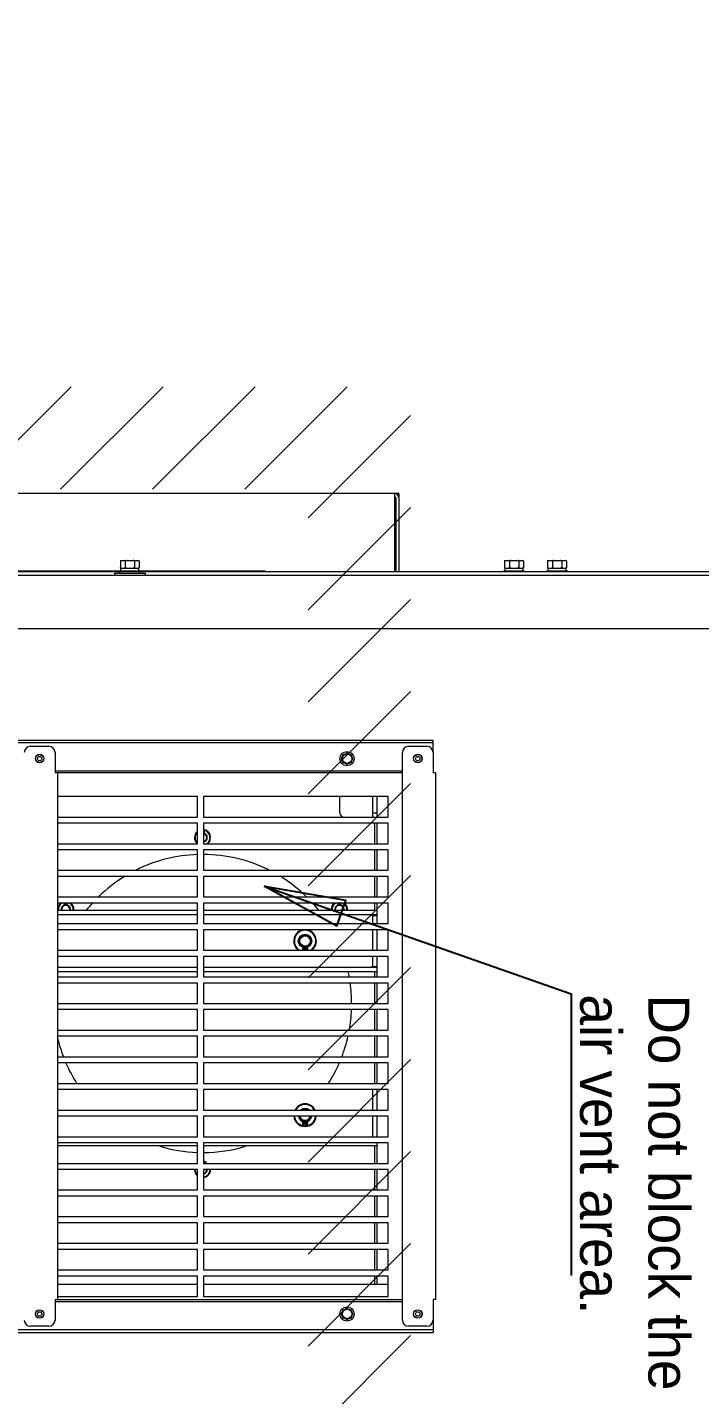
# Model space of a CAD drawing. Header units: inches. Extents: x -4705 to 38647, y 7098 to 31800.
# Drawn here: x 16379 to 16707, y 28335 to 29003 of the extents above; entities that cross this region are included whole.
import ezdxf

# ---------------------------------------------------------------- set-up
doc = ezdxf.new("R2010")
doc.units = ezdxf.units.IN
doc.header["$LTSCALE"] = 10
doc.header["$MEASUREMENT"] = 0
doc.layers.get('0').update_dxf_attribs({"lineweight": 0})
doc.layers.get('Defpoints').update_dxf_attribs({"lineweight": 0})
doc.layers.add('00_COMPONENTS', color=7, linetype='Continuous', lineweight=0)
doc.styles.add('DWGTransNewTextStyle', font='SourceHanSansCN-Normal.ttf')
doc.styles.get("Standard").update_dxf_attribs({"font": 'SourceHanSansCN-Normal.ttf'})
doc.dimstyles.get("Standard").update_dxf_attribs({"dimtxt": 60, "dimasz": 30, "dimexe": 0.18, "dimexo": 0.0625, "dimgap": 5, "dimtad": 0, "dimtoh": 1, "dimdec": 0, "dimdsep": 46, "dimtxsty": 'Standard', "dimblk": 'CLOSEDBLANK', "dimcen": 0.09, "dimadec": 0, "dimazin": 0, "dimtfac": 1, "dimtdec": 0, "dimtofl": 0, "dimtmove": 0, "dimatfit": 3, "dimldrblk": 'CLOSEDBLANK', "dimfxl": 1, "dimtolj": 1, "dimtzin": 0, "dimarcsym": 0})
doc.dimstyles.new('副本 (2) Standard', dxfattribs={"dimtxt": 30, "dimasz": 40, "dimexe": 20, "dimexo": 2, "dimgap": 5, "dimtad": 1, "dimtoh": 1, "dimdec": 0, "dimdsep": 46, "dimtxsty": 'Standard', "dimblk": 'CLOSEDBLANK', "dimcen": 0.09, "dimclrd": 256, "dimadec": 0, "dimazin": 0, "dimtfac": 1, "dimtdec": 0, "dimtofl": 0, "dimtmove": 1, "dimatfit": 2, "dimldrblk": 'CLOSEDBLANK', "dimfxl": 1, "dimtolj": 1, "dimtzin": 0, "dimarcsym": 0})

# ---------------------------------------------------------------- blocks, each defined once
blk = doc.blocks.new('_ClosedBlank')
at = {"color": 0, "linetype": 'ByBlock', "lineweight": -2}
for p, q in [((-1, 0.167), (0, 0)), ((-1, 0.167), (-1, -0.167)), ((0, 0), (-1, -0.167))]:
    blk.add_line(p, q, dxfattribs=at)
blk = doc.blocks.new('*D52')
at = {"color": 0, "lineweight": -2, "ltscale": 30, "transparency": 16777216}
for p, q in [((15646.3, 29501.2), (15217.74, 29501.2)), ((15227.74, 29441.2), (15227.74, 29288.44)), ((15227.74, 28797.07), (15227.74, 28949.84)), ((16494.85, 28737.07), (15217.74, 28737.07))]:
    blk.add_line(p, q, dxfattribs=at)
at = {"layer": 'Defpoints', "color": 0, "transparency": 16777216}
for p in [(15227.74, 29501.2), (15651.3, 29501.2), (16499.85, 28737.07)]:
    blk.add_point(p, dxfattribs=at)
at = {"color": 0, "lineweight": -2, "transparency": 16777216, "xscale": 60, "yscale": 60, "zscale": 60}
for p, rotation in [((15227.74, 29501.2), 90), ((15227.74, 28737.07), 270)]:
    blk.add_blockref('_ClosedBlank', p, dxfattribs=dict(at, rotation=rotation))
at = {"color": 0, "ltscale": 50, "transparency": 16777216, "insert": (15227.74, 29119.14), "char_height": 100, "attachment_point": 5, "rotation": 90}
blk.add_mtext('\\A1;≥650', dxfattribs=at)
blk = doc.blocks.new('_DotSmall')
at = {"color": 0, "linetype": 'ByBlock', "const_width": 0.5}
blk.add_lwpolyline([(-0.0625, 0, 1), (0.0625, 0, 1)], format="xyb", close=True, dxfattribs=at)

msp = doc.modelspace()

# ---------------------------------------------------------------- hatches: boundary and pattern name
h = msp.add_hatch()
h.set_pattern_fill('ANSI31', scale=10)
h.set_pattern_definition([(45, (9921.96, 30655.774), (-22.45064, 22.45064), [])])
h.paths.add_polyline_path([(15715.768, 28777.182), (16515.768, 28777.182), (16515.768, 26677.182), (15715.768, 26677.182)], flags=16)
h.paths.add_polyline_path([(15665.768, 26492.145), (15665.768, 28827.182), (16565.768, 28827.182), (16565.768, 26492.145)])

# ---------------------------------------------------------------- linework, layer by layer
at = {"color": 7, "linetype": 'Continuous'}
for p, q in [((16280.76, 28737.069), (16423.76, 28737.069)), ((16423.76, 28737.369), (16433.76, 28737.369)), ((16423.76, 28736.269), (16423.76, 28737.369)), ((16424.141, 28742.209), (16424.441, 28742.509)), ((16424.141, 28742.209), (16424.141, 28739.069)), ((16424.441, 28738.769), (16424.141, 28739.069)), ((16424.385, 28738.769), (16433.135, 28738.769)), ((16424.385, 28737.369), (16424.385, 28738.769)), ((16424.441, 28742.509), (16433.078, 28742.509)), ((16426.45, 28742.209), (16426.45, 28739.069)), ((16431.069, 28742.209), (16431.069, 28739.069)), ((16433.378, 28742.209), (16433.078, 28742.509)), ((16433.078, 28738.769), (16433.378, 28739.069)), ((16433.135, 28737.369), (16433.135, 28738.769)), ((16433.378, 28742.209), (16433.378, 28739.069)), ((16433.76, 28736.269), (16433.76, 28737.369)), ((16433.76, 28737.069), (16870.76, 28737.069)), ((16611.26, 28737.369), (16621.26, 28737.369)), ((16611.26, 28737.069), (16611.26, 28737.369)), ((16611.641, 28742.209), (16611.941, 28742.509)), ((16611.641, 28742.209), (16611.641, 28739.069)), ((16611.941, 28738.769), (16611.641, 28739.069)), ((16611.885, 28738.769), (16620.635, 28738.769)), ((16611.885, 28737.369), (16611.885, 28738.769)), ((16611.941, 28742.509), (16620.578, 28742.509)), ((16613.95, 28742.209), (16613.95, 28739.069)), ((16618.569, 28742.209), (16618.569, 28739.069)), ((16620.878, 28742.209), (16620.578, 28742.509)), ((16620.578, 28738.769), (16620.878, 28739.069)), ((16620.635, 28737.369), (16620.635, 28738.769)), ((16620.878, 28742.209), (16620.878, 28739.069)), ((16621.26, 28737.069), (16621.26, 28737.369)), ((16632.26, 28737.369), (16642.26, 28737.369)), ((16632.26, 28737.069), (16632.26, 28737.369)), ((16632.641, 28742.209), (16632.941, 28742.509)), ((16632.641, 28742.209), (16632.641, 28739.069)), ((16632.941, 28738.769), (16632.641, 28739.069)), ((16632.885, 28738.769), (16641.635, 28738.769)), ((16632.885, 28737.369), (16632.885, 28738.769)), ((16632.941, 28742.509), (16641.578, 28742.509)), ((16634.95, 28742.209), (16634.95, 28739.069)), ((16639.569, 28742.209), (16639.569, 28739.069)), ((16641.878, 28742.209), (16641.578, 28742.509)), ((16641.578, 28738.769), (16641.878, 28739.069)), ((16641.635, 28737.369), (16641.635, 28738.769)), ((16641.878, 28742.209), (16641.878, 28739.069)), ((16642.26, 28737.069), (16642.26, 28737.369)), ((16036.76, 28735.269), (17114.76, 28735.269)), ((16421.26, 28736.269), (16436.26, 28736.269)), ((16421.26, 28736.269), (16421.26, 28735.269)), ((16436.26, 28736.269), (16436.26, 28735.269)), ((16135.76, 28709.269), (17015.76, 28709.269)), ((16192.76, 28654.769), (16576.76, 28654.769)), ((16192.76, 28653.569), (16576.76, 28653.569)), ((16380.26, 28651.769), (16389.26, 28651.769)), ((16564.76, 28651.769), (16573.76, 28651.769)), ((16576.76, 28653.569), (16576.76, 28654.769)), ((16576.76, 28648.769), (16576.76, 28653.569)), ((16392.26, 28648.769), (16392.26, 28638.769)), ((16532.28, 28646.019), (16531.87, 28646.019)), ((16531.87, 28645.519), (16532.28, 28645.519)), ((16532.54, 28647.636), (16532.828, 28647.348)), ((16532.828, 28644.191), (16532.54, 28643.903)), ((16533.183, 28647.699), (16532.893, 28647.989)), ((16532.893, 28643.55), (16533.183, 28643.839)), ((16534.51, 28648.659), (16534.51, 28648.254)), ((16534.51, 28643.285), (16534.51, 28642.88)), ((16535.01, 28648.254), (16535.01, 28648.659)), ((16535.01, 28642.88), (16535.01, 28643.285)), ((16536.626, 28647.989), (16536.336, 28647.699)), ((16536.336, 28643.839), (16536.626, 28643.55)), ((16536.691, 28647.348), (16536.979, 28647.636)), ((16536.979, 28643.903), (16536.691, 28644.191)), ((16537.649, 28646.019), (16537.239, 28646.019)), ((16537.239, 28645.519), (16537.649, 28645.519)), ((16561.76, 28371.769), (16561.76, 28648.769)), ((16576.76, 28648.769), (16576.76, 28638.769)), ((16392.26, 28639.769), (16561.76, 28639.769)), ((16561.76, 28638.769), (16392.26, 28638.769)), ((16393.46, 28638.769), (16393.46, 28381.769)), ((16577.959, 28638.769), (16576.76, 28638.769)), ((16577.96, 28638.769), (16577.96, 28381.769)), ((16461.76, 28627.269), (16393.46, 28627.269)), ((16461.76, 28617.269), (16461.76, 28627.269)), ((16554.76, 28627.269), (16464.76, 28627.269)), ((16464.76, 28627.269), (16464.76, 28617.269)), ((16531.26, 28619.269), (16531.26, 28627.269)), ((16547.26, 28627.269), (16547.26, 28619.269)), ((16549.26, 28627.269), (16549.26, 28617.269)), ((16554.76, 28617.269), (16554.76, 28627.269)), ((16393.46, 28617.269), (16461.76, 28617.269)), ((16464.76, 28617.269), (16554.76, 28617.269)), ((16547.26, 28619.269), (16549.26, 28619.269)), ((16547.26, 28619.269), (16547.26, 28617.269)), ((16461.76, 28614.269), (16393.46, 28614.269)), ((16461.76, 28604.269), (16461.76, 28614.269)), ((16554.76, 28614.269), (16464.76, 28614.269)), ((16464.76, 28614.269), (16464.76, 28604.269)), ((16464.828, 28610.469), (16464.96, 28610.469)), ((16464.96, 28610.469), (16464.96, 28609.769)), ((16548.26, 28604.269), (16548.26, 28614.269)), ((16549.26, 28614.269), (16549.26, 28604.269)), ((16554.76, 28604.269), (16554.76, 28614.269)), ((16393.46, 28604.269), (16461.76, 28604.269)), ((16464.76, 28604.269), (16554.76, 28604.269)), ((16464.96, 28609.769), (16464.872, 28609.769)), ((16461.76, 28601.269), (16393.46, 28601.269)), ((16461.76, 28591.269), (16461.76, 28601.269)), ((16554.76, 28601.269), (16464.76, 28601.269)), ((16464.76, 28601.269), (16464.76, 28591.269)), ((16548.26, 28591.269), (16548.26, 28601.269)), ((16549.26, 28601.269), (16549.26, 28591.269)), ((16554.76, 28591.269), (16554.76, 28601.269)), ((16393.46, 28591.269), (16461.76, 28591.269)), ((16464.76, 28591.269), (16554.76, 28591.269)), ((16461.76, 28588.269), (16393.46, 28588.269)), ((16461.76, 28578.269), (16461.76, 28588.269)), ((16554.76, 28588.269), (16464.76, 28588.269)), ((16464.76, 28588.269), (16464.76, 28578.269)), ((16548.26, 28578.269), (16548.26, 28588.269)), ((16549.26, 28588.269), (16549.26, 28578.269)), ((16554.76, 28578.269), (16554.76, 28588.269)), ((16393.46, 28578.269), (16461.76, 28578.269)), ((16464.76, 28578.269), (16554.76, 28578.269)), ((16461.76, 28575.269), (16393.46, 28575.269)), ((16393.46, 28571.769), (16461.76, 28571.769)), ((16396.805, 28574.857), (16396.805, 28574.946)), ((16396.805, 28574.946), (16396.951, 28574.946)), ((16396.951, 28574.857), (16396.805, 28574.857)), ((16396.951, 28574.946), (16396.951, 28575.269)), ((16396.951, 28574.648), (16396.951, 28574.857)), ((16397.039, 28574.648), (16396.951, 28574.648)), ((16397.039, 28575.229), (16397.039, 28574.946)), ((16397.287, 28574.946), (16397.039, 28575.229)), ((16397.039, 28574.946), (16397.287, 28574.946)), ((16397.039, 28574.857), (16397.039, 28574.648)), ((16397.389, 28574.857), (16397.039, 28574.857)), ((16397.107, 28575.269), (16397.389, 28574.946)), ((16397.389, 28574.946), (16397.389, 28574.857)), ((16397.505, 28574.648), (16397.505, 28575.269)), ((16397.593, 28574.648), (16397.505, 28574.648)), ((16397.593, 28575.199), (16397.593, 28574.648)), ((16397.797, 28574.648), (16397.593, 28575.199)), ((16397.664, 28575.269), (16397.855, 28574.723)), ((16397.914, 28574.648), (16397.797, 28574.648)), ((16397.855, 28574.723), (16398.047, 28575.269)), ((16398.118, 28575.199), (16397.914, 28574.648)), ((16398.118, 28574.648), (16398.118, 28575.199)), ((16398.205, 28574.648), (16398.118, 28574.648)), ((16398.205, 28575.269), (16398.205, 28574.648)), ((16461.76, 28565.269), (16461.76, 28575.269)), ((16554.76, 28575.269), (16464.76, 28575.269)), ((16464.76, 28575.269), (16464.76, 28565.269)), ((16464.76, 28571.769), (16549.26, 28571.769)), ((16530.314, 28574.946), (16530.46, 28574.946)), ((16530.314, 28574.857), (16530.314, 28574.946)), ((16530.46, 28574.857), (16530.314, 28574.857)), ((16530.46, 28574.946), (16530.46, 28575.269)), ((16530.46, 28574.648), (16530.46, 28574.857)), ((16530.547, 28574.648), (16530.46, 28574.648)), ((16530.547, 28575.229), (16530.547, 28574.946)), ((16530.795, 28574.946), (16530.547, 28575.229)), ((16530.547, 28574.946), (16530.795, 28574.946)), ((16530.897, 28574.857), (16530.547, 28574.857)), ((16530.547, 28574.857), (16530.547, 28574.648)), ((16530.616, 28575.269), (16530.897, 28574.946)), ((16530.897, 28574.946), (16530.897, 28574.857)), ((16531.014, 28574.648), (16531.014, 28575.269)), ((16531.101, 28574.648), (16531.014, 28574.648)), ((16531.101, 28575.199), (16531.101, 28574.648)), ((16531.306, 28574.648), (16531.101, 28575.199)), ((16531.173, 28575.269), (16531.364, 28574.723)), ((16531.422, 28574.648), (16531.306, 28574.648)), ((16531.364, 28574.723), (16531.555, 28575.269)), ((16531.626, 28575.199), (16531.422, 28574.648)), ((16531.626, 28574.648), (16531.626, 28575.199)), ((16531.714, 28574.648), (16531.626, 28574.648)), ((16531.714, 28575.269), (16531.714, 28574.648)), ((16548.26, 28571.769), (16548.26, 28575.269)), ((16549.26, 28575.269), (16549.26, 28565.269)), ((16554.76, 28565.269), (16554.76, 28575.269)), ((16393.46, 28569.769), (16461.76, 28569.769)), ((16393.46, 28565.269), (16461.76, 28565.269)), ((16464.76, 28569.769), (16549.26, 28569.769)), ((16464.76, 28565.269), (16554.76, 28565.269)), ((16546.76, 28569.269), (16549.26, 28569.269)), ((16547.26, 28569.269), (16547.26, 28565.269)), ((16461.76, 28562.269), (16393.46, 28562.269)), ((16461.76, 28552.269), (16461.76, 28562.269)), ((16554.76, 28562.269), (16464.76, 28562.269)), ((16464.76, 28562.269), (16464.76, 28552.269)), ((16547.26, 28562.269), (16547.26, 28552.269)), ((16549.26, 28562.269), (16549.26, 28552.269)), ((16554.76, 28552.269), (16554.76, 28562.269)), ((16393.46, 28552.269), (16461.76, 28552.269)), ((16464.76, 28552.269), (16554.76, 28552.269)), ((16513.26, 28553.269), (16513.41, 28553.269)), ((16513.26, 28552.269), (16513.26, 28553.269)), ((16513.41, 28552.325), (16513.76, 28553.269)), ((16513.41, 28553.269), (16513.41, 28552.325)), ((16513.86, 28553.142), (16513.555, 28552.269)), ((16513.76, 28553.269), (16513.96, 28553.269)), ((16514.165, 28552.269), (16513.86, 28553.142)), ((16513.96, 28553.269), (16514.31, 28552.325)), ((16514.31, 28553.269), (16514.46, 28553.269)), ((16514.31, 28552.325), (16514.31, 28553.269)), ((16514.46, 28553.269), (16514.46, 28552.269)), ((16514.66, 28552.759), (16514.685, 28552.938)), ((16514.66, 28552.58), (16514.66, 28552.759)), ((16514.685, 28552.401), (16514.66, 28552.58)), ((16514.685, 28552.938), (16514.735, 28553.065)), ((16514.735, 28553.065), (16514.81, 28553.167)), ((16514.785, 28552.631), (16514.785, 28552.58)), ((16514.935, 28552.529), (16514.785, 28552.631)), ((16514.785, 28552.58), (16514.81, 28552.427)), ((16514.81, 28553.167), (16514.935, 28553.244)), ((16514.835, 28552.989), (16514.81, 28552.912)), ((16514.81, 28552.912), (16514.81, 28552.835)), ((16514.81, 28552.835), (16514.835, 28552.759)), ((16514.885, 28553.065), (16514.835, 28552.989)), ((16514.835, 28552.759), (16514.885, 28552.708)), ((16514.96, 28553.116), (16514.885, 28553.065)), ((16514.885, 28552.708), (16514.96, 28552.657)), ((16514.935, 28553.244), (16515.06, 28553.269)), ((16515.06, 28552.504), (16514.935, 28552.529)), ((16515.035, 28553.142), (16514.96, 28553.116)), ((16514.96, 28552.657), (16515.035, 28552.631)), ((16515.21, 28553.142), (16515.035, 28553.142)), ((16515.035, 28552.631), (16515.21, 28552.631)), ((16515.06, 28553.269), (16515.185, 28553.269)), ((16515.185, 28552.504), (16515.06, 28552.504)), ((16515.185, 28553.269), (16515.31, 28553.244)), ((16515.31, 28552.529), (16515.185, 28552.504)), ((16515.285, 28553.116), (16515.21, 28553.142)), ((16515.21, 28552.631), (16515.285, 28552.657)), ((16515.36, 28553.065), (16515.285, 28553.116)), ((16515.285, 28552.657), (16515.36, 28552.708)), ((16515.31, 28553.244), (16515.435, 28553.167)), ((16515.435, 28552.606), (16515.31, 28552.529)), ((16515.41, 28552.989), (16515.36, 28553.065)), ((16515.36, 28552.708), (16515.41, 28552.759)), ((16515.435, 28552.912), (16515.41, 28552.989)), ((16515.41, 28552.759), (16515.435, 28552.835)), ((16515.435, 28553.167), (16515.51, 28553.065)), ((16515.435, 28552.835), (16515.435, 28552.912)), ((16515.51, 28552.682), (16515.435, 28552.606)), ((16515.51, 28553.065), (16515.56, 28552.938)), ((16515.56, 28552.81), (16515.51, 28552.682)), ((16515.56, 28552.938), (16515.56, 28552.81)), ((16461.76, 28549.269), (16393.46, 28549.269)), ((16461.76, 28543.769), (16393.46, 28543.769)), ((16461.76, 28539.269), (16461.76, 28549.269)), ((16554.76, 28549.269), (16464.76, 28549.269)), ((16464.76, 28549.269), (16464.76, 28539.269)), ((16549.26, 28543.769), (16464.76, 28543.769)), ((16546.76, 28544.269), (16549.26, 28544.269)), ((16547.26, 28549.269), (16547.26, 28544.269)), ((16549.26, 28549.269), (16549.26, 28539.269)), ((16554.76, 28539.269), (16554.76, 28549.269)), ((16461.76, 28541.769), (16393.46, 28541.769)), ((16393.46, 28539.269), (16461.76, 28539.269)), ((16549.26, 28541.769), (16464.76, 28541.769)), ((16464.76, 28539.269), (16554.76, 28539.269)), ((16548.26, 28539.269), (16548.26, 28541.769)), ((16461.76, 28536.269), (16393.46, 28536.269)), ((16461.76, 28526.269), (16461.76, 28536.269)), ((16554.76, 28536.269), (16464.76, 28536.269)), ((16464.76, 28536.269), (16464.76, 28526.269)), ((16548.26, 28526.269), (16548.26, 28536.269)), ((16549.26, 28536.269), (16549.26, 28526.269)), ((16554.76, 28526.269), (16554.76, 28536.269)), ((16393.46, 28526.269), (16461.76, 28526.269)), ((16461.76, 28523.269), (16393.46, 28523.269)), ((16461.76, 28513.269), (16461.76, 28523.269)), ((16464.76, 28526.269), (16554.76, 28526.269)), ((16554.76, 28523.269), (16464.76, 28523.269)), ((16464.76, 28523.269), (16464.76, 28513.269)), ((16548.26, 28513.269), (16548.26, 28523.269)), ((16549.26, 28523.269), (16549.26, 28513.269)), ((16554.76, 28513.269), (16554.76, 28523.269)), ((16393.46, 28513.269), (16461.76, 28513.269)), ((16461.76, 28510.269), (16393.46, 28510.269)), ((16461.76, 28500.269), (16461.76, 28510.269)), ((16464.76, 28513.269), (16554.76, 28513.269)), ((16554.76, 28510.269), (16464.76, 28510.269)), ((16464.76, 28510.269), (16464.76, 28500.269)), ((16548.26, 28500.269), (16548.26, 28510.269)), ((16549.26, 28510.269), (16549.26, 28500.269)), ((16554.76, 28500.269), (16554.76, 28510.269)), ((16393.46, 28500.269), (16461.76, 28500.269)), ((16461.76, 28497.269), (16393.46, 28497.269)), ((16461.76, 28487.269), (16461.76, 28497.269)), ((16464.76, 28500.269), (16554.76, 28500.269)), ((16554.76, 28497.269), (16464.76, 28497.269)), ((16464.76, 28497.269), (16464.76, 28487.269)), ((16548.26, 28487.269), (16548.26, 28497.269)), ((16549.26, 28497.269), (16549.26, 28487.269)), ((16554.76, 28487.269), (16554.76, 28497.269)), ((16393.46, 28487.269), (16461.76, 28487.269)), ((16461.76, 28484.269), (16393.46, 28484.269)), ((16461.76, 28474.269), (16461.76, 28484.269)), ((16464.76, 28487.269), (16554.76, 28487.269)), ((16554.76, 28484.269), (16464.76, 28484.269)), ((16464.76, 28484.269), (16464.76, 28474.269)), ((16547.26, 28484.269), (16547.26, 28474.269)), ((16549.26, 28484.269), (16549.26, 28474.269)), ((16554.76, 28474.269), (16554.76, 28484.269)), ((16393.46, 28474.269), (16461.76, 28474.269)), ((16461.76, 28471.269), (16393.46, 28471.269)), ((16461.76, 28461.269), (16461.76, 28471.269)), ((16464.76, 28474.269), (16554.76, 28474.269)), ((16554.76, 28471.269), (16464.76, 28471.269)), ((16464.76, 28471.269), (16464.76, 28461.269)), ((16547.26, 28471.269), (16547.26, 28461.269)), ((16549.26, 28471.269), (16549.26, 28461.269)), ((16554.76, 28461.269), (16554.76, 28471.269)), ((16513.26, 28468.269), (16513.41, 28468.269)), ((16513.26, 28467.069), (16513.26, 28468.269)), ((16513.485, 28467.069), (16513.26, 28467.069)), ((16513.41, 28468.269), (16513.41, 28467.325)), ((16513.41, 28467.325), (16513.76, 28468.269)), ((16513.86, 28468.142), (16513.485, 28467.069)), ((16513.76, 28468.269), (16513.96, 28468.269)), ((16514.235, 28467.069), (16513.86, 28468.142)), ((16513.96, 28468.269), (16514.31, 28467.325)), ((16514.46, 28467.069), (16514.235, 28467.069)), ((16514.31, 28468.269), (16514.46, 28468.269)), ((16514.31, 28467.325), (16514.31, 28468.269)), ((16514.46, 28468.269), (16514.46, 28467.069)), ((16514.66, 28467.759), (16514.685, 28467.938)), ((16514.66, 28467.58), (16514.66, 28467.759)), ((16514.685, 28467.401), (16514.66, 28467.58)), ((16514.685, 28467.938), (16514.735, 28468.065)), ((16514.735, 28467.274), (16514.685, 28467.401)), ((16514.735, 28468.065), (16514.81, 28468.167)), ((16514.81, 28467.172), (16514.735, 28467.274)), ((16514.785, 28467.631), (16514.785, 28467.58)), ((16514.935, 28467.529), (16514.785, 28467.631)), ((16514.785, 28467.58), (16514.81, 28467.427)), ((16514.81, 28468.167), (16514.935, 28468.244)), ((16514.835, 28467.989), (16514.81, 28467.912)), ((16514.81, 28467.912), (16514.81, 28467.835)), ((16514.81, 28467.835), (16514.835, 28467.759)), ((16514.81, 28467.427), (16514.835, 28467.35)), ((16514.935, 28467.095), (16514.81, 28467.172)), ((16514.885, 28468.065), (16514.835, 28467.989)), ((16514.835, 28467.759), (16514.885, 28467.708)), ((16514.835, 28467.35), (16514.885, 28467.274)), ((16514.96, 28468.116), (16514.885, 28468.065)), ((16514.885, 28467.708), (16514.96, 28467.657)), ((16514.885, 28467.274), (16514.96, 28467.223)), ((16514.935, 28468.244), (16515.06, 28468.269)), ((16515.06, 28467.504), (16514.935, 28467.529)), ((16515.06, 28467.069), (16514.935, 28467.095)), ((16515.035, 28468.142), (16514.96, 28468.116)), ((16514.96, 28467.657), (16515.035, 28467.631)), ((16514.96, 28467.223), (16515.035, 28467.197)), ((16515.21, 28468.142), (16515.035, 28468.142)), ((16515.035, 28467.631), (16515.21, 28467.631)), ((16515.035, 28467.197), (16515.185, 28467.197)), ((16515.06, 28468.269), (16515.185, 28468.269)), ((16515.185, 28467.504), (16515.06, 28467.504)), ((16515.16, 28467.069), (16515.06, 28467.069)), ((16515.285, 28467.095), (16515.16, 28467.069)), ((16515.185, 28468.269), (16515.31, 28468.244)), ((16515.31, 28467.529), (16515.185, 28467.504)), ((16515.185, 28467.197), (16515.26, 28467.223)), ((16515.285, 28468.116), (16515.21, 28468.142)), ((16515.21, 28467.631), (16515.285, 28467.657)), ((16515.26, 28467.223), (16515.335, 28467.274)), ((16515.36, 28468.065), (16515.285, 28468.116)), ((16515.285, 28467.657), (16515.36, 28467.708)), ((16515.41, 28467.172), (16515.285, 28467.095)), ((16515.31, 28468.244), (16515.435, 28468.167)), ((16515.435, 28467.606), (16515.31, 28467.529)), ((16515.335, 28467.274), (16515.385, 28467.35)), ((16515.41, 28467.989), (16515.36, 28468.065)), ((16515.36, 28467.708), (16515.41, 28467.759)), ((16515.385, 28467.35), (16515.51, 28467.35)), ((16515.435, 28467.912), (16515.41, 28467.989)), ((16515.41, 28467.759), (16515.435, 28467.835)), ((16515.485, 28467.274), (16515.41, 28467.172)), ((16515.435, 28468.167), (16515.51, 28468.065)), ((16515.435, 28467.835), (16515.435, 28467.912)), ((16515.51, 28467.682), (16515.435, 28467.606)), ((16515.51, 28467.35), (16515.485, 28467.274)), ((16515.51, 28468.065), (16515.56, 28467.938)), ((16515.56, 28467.81), (16515.51, 28467.682)), ((16515.56, 28467.938), (16515.56, 28467.81)), ((16393.46, 28461.269), (16461.76, 28461.269)), ((16461.76, 28458.269), (16393.46, 28458.269)), ((16461.76, 28456.769), (16393.46, 28456.769)), ((16461.76, 28448.269), (16461.76, 28458.269)), ((16464.76, 28461.269), (16554.76, 28461.269)), ((16554.76, 28458.269), (16464.76, 28458.269)), ((16464.76, 28458.269), (16464.76, 28448.269)), ((16549.26, 28456.769), (16464.76, 28456.769)), ((16548.26, 28448.269), (16548.26, 28456.769)), ((16549.26, 28458.269), (16549.26, 28448.269)), ((16554.76, 28448.269), (16554.76, 28458.269)), ((16393.46, 28448.269), (16461.76, 28448.269)), ((16461.76, 28445.269), (16393.46, 28445.269)), ((16461.76, 28435.269), (16461.76, 28445.269)), ((16464.76, 28448.269), (16554.76, 28448.269)), ((16554.76, 28445.269), (16464.76, 28445.269)), ((16464.76, 28445.269), (16464.76, 28435.269)), ((16464.828, 28448.469), (16464.96, 28448.469)), ((16548.26, 28435.269), (16548.26, 28445.269)), ((16549.26, 28445.269), (16549.26, 28435.269)), ((16554.76, 28435.269), (16554.76, 28445.269)), ((16393.46, 28435.269), (16461.76, 28435.269)), ((16461.76, 28432.269), (16393.46, 28432.269)), ((16461.76, 28422.269), (16461.76, 28432.269)), ((16464.76, 28435.269), (16554.76, 28435.269)), ((16464.76, 28432.269), (16464.76, 28422.269)), ((16554.76, 28432.269), (16464.76, 28432.269)), ((16548.26, 28422.269), (16548.26, 28432.269)), ((16549.26, 28432.269), (16549.26, 28422.269)), ((16554.76, 28422.269), (16554.76, 28432.269)), ((16393.46, 28422.269), (16461.76, 28422.269)), ((16461.76, 28419.269), (16393.46, 28419.269)), ((16461.76, 28409.269), (16461.76, 28419.269)), ((16464.76, 28422.269), (16554.76, 28422.269)), ((16464.76, 28419.269), (16464.76, 28409.269)), ((16554.76, 28419.269), (16464.76, 28419.269)), ((16548.26, 28409.269), (16548.26, 28419.269)), ((16549.26, 28419.269), (16549.26, 28409.269)), ((16554.76, 28409.269), (16554.76, 28419.269)), ((16393.46, 28409.269), (16461.76, 28409.269)), ((16461.76, 28406.269), (16393.46, 28406.269)), ((16461.76, 28396.269), (16461.76, 28406.269)), ((16464.76, 28409.269), (16554.76, 28409.269)), ((16464.76, 28406.269), (16464.76, 28396.269)), ((16554.76, 28406.269), (16464.76, 28406.269)), ((16548.26, 28396.269), (16548.26, 28406.269)), ((16549.26, 28406.269), (16549.26, 28396.269)), ((16554.76, 28396.269), (16554.76, 28406.269)), ((16393.46, 28396.269), (16461.76, 28396.269)), ((16461.76, 28393.269), (16393.46, 28393.269)), ((16461.76, 28383.269), (16461.76, 28393.269)), ((16464.76, 28396.269), (16554.76, 28396.269)), ((16464.76, 28393.269), (16464.76, 28383.269)), ((16554.76, 28393.269), (16464.76, 28393.269)), ((16548.26, 28389.269), (16548.26, 28393.269)), ((16549.26, 28393.269), (16549.26, 28389.269)), ((16554.76, 28383.269), (16554.76, 28393.269)), ((16393.46, 28389.269), (16461.76, 28389.269)), ((16393.46, 28383.269), (16461.76, 28383.269)), ((16464.76, 28389.269), (16549.26, 28389.269)), ((16464.76, 28383.269), (16554.76, 28383.269)), ((16549.26, 28389.269), (16554.76, 28389.269)), ((16392.26, 28381.769), (16392.26, 28371.769)), ((16392.26, 28381.769), (16561.76, 28381.769)), ((16561.76, 28380.769), (16392.26, 28380.769)), ((16532.54, 28376.636), (16532.828, 28376.348)), ((16533.183, 28376.699), (16532.893, 28376.989)), ((16534.51, 28377.659), (16534.51, 28377.254)), ((16535.01, 28377.254), (16535.01, 28377.659)), ((16536.626, 28376.989), (16536.336, 28376.699)), ((16536.691, 28376.348), (16536.979, 28376.636)), ((16576.76, 28381.769), (16576.76, 28371.769)), ((16577.959, 28381.769), (16576.76, 28381.769)), ((16532.28, 28375.019), (16531.87, 28375.019)), ((16531.87, 28374.519), (16532.28, 28374.519)), ((16532.828, 28373.191), (16532.54, 28372.903)), ((16532.893, 28372.55), (16533.183, 28372.839)), ((16534.51, 28372.285), (16534.51, 28371.88)), ((16535.01, 28371.88), (16535.01, 28372.285)), ((16536.336, 28372.839), (16536.626, 28372.55)), ((16536.979, 28372.903), (16536.691, 28373.191)), ((16537.649, 28375.019), (16537.239, 28375.019)), ((16537.239, 28374.519), (16537.649, 28374.519)), ((16576.76, 28371.769), (16576.76, 28366.969)), ((16576.76, 28366.969), (16192.76, 28366.969)), ((16192.76, 28365.769), (16576.76, 28365.769)), ((16389.26, 28368.769), (16380.26, 28368.769)), ((16573.76, 28368.769), (16564.76, 28368.769)), ((16576.76, 28366.969), (16576.76, 28365.769))]:
    msp.add_line(p, q, dxfattribs=at)
for centre, radius in [((16384.76, 28645.769), 2.1), ((16384.76, 28645.769), 2), ((16384.76, 28645.769), 1.09), ((16534.76, 28645.769), 3.5), ((16534.76, 28645.769), 2.5), ((16534.76, 28645.769), 2.3), ((16569.26, 28645.769), 2.1), ((16569.26, 28645.769), 2), ((16569.26, 28645.769), 1.09), ((16514.26, 28556.769), 3.3), ((16514.26, 28556.769), 3), ((16514.26, 28556.769), 2.5), ((16384.76, 28374.769), 2.1), ((16384.76, 28374.769), 2), ((16534.76, 28374.769), 3.5), ((16534.76, 28374.769), 2.5), ((16534.76, 28374.769), 2.3), ((16569.26, 28374.769), 2.1), ((16569.26, 28374.769), 2), ((16384.76, 28374.769), 1.09), ((16569.26, 28374.769), 1.09)]:
    msp.add_circle(centre, radius, dxfattribs=at)
for centre, radius, start, end in [((16426.08, 28740.887), 2.653, 231.317476, 232.263592), ((16426.002, 28740.786), 2.525, 232.265724, 232.975775), ((16431.517, 28740.493), 2.525, 52.265683, 52.975775), ((16431.473, 28740.844), 2.598, 307.035467, 308.691709), ((16613.58, 28740.887), 2.653, 231.317476, 232.263592), ((16613.502, 28740.786), 2.525, 232.265724, 232.975775), ((16619.017, 28740.493), 2.525, 52.265683, 52.975775), ((16618.973, 28740.844), 2.598, 307.035467, 308.691709), ((16634.58, 28740.887), 2.653, 231.317476, 232.263592), ((16634.502, 28740.786), 2.525, 232.265724, 232.975775), ((16640.017, 28740.493), 2.525, 52.265683, 52.975775), ((16639.973, 28740.844), 2.598, 307.035467, 308.691709), ((16380.26, 28648.769), 3, 90, 180), ((16389.26, 28648.769), 3, 0, 90), ((16564.76, 28648.769), 3, 90, 180), ((16573.76, 28648.769), 3, 0, 90), ((16534.76, 28645.769), 2.9, 175.05457, 184.94543), ((16534.76, 28645.769), 2.7, 174.687227, 185.312773), ((16534.76, 28645.769), 2.9, 130.05457, 139.94543), ((16534.76, 28645.769), 2.9, 220.05457, 229.94543), ((16534.76, 28645.769), 2.7, 129.687227, 140.312773), ((16534.76, 28645.769), 2.7, 219.687227, 230.312773), ((16534.76, 28645.769), 2.9, 85.05457, 94.94543), ((16534.76, 28645.769), 2.7, 84.687227, 95.312773), ((16534.76, 28645.769), 2.7, 39.687227, 50.312773), ((16534.76, 28645.769), 2.7, 309.687227, 320.312773), ((16534.76, 28645.769), 2.9, 40.05457, 49.94543), ((16534.76, 28645.769), 2.9, 310.05457, 319.94543), ((16534.76, 28645.769), 2.7, 354.687227, 5.312773), ((16534.76, 28645.769), 2.9, 355.05457, 4.94543), ((16534.76, 28645.769), 2.7, 264.687227, 275.312773), ((16534.76, 28645.769), 2.9, 265.05457, 274.94543), ((16533.26, 28619.269), 2, 180, 270), ((16464.26, 28607.269), 3.95, 129.278952, 229.511417), ((16464.26, 28607.269), 3.65, 133.355551, 226.644447), ((16464.26, 28607.269), 3.95, 310.488564, 82.727024), ((16464.26, 28607.269), 3.65, 304.533056, 82.12571), ((16464.26, 28607.269), 2.3, 282.577074, 77.423091), ((16464.26, 28607.269), 2, 68.33989, 75.502413), ((16464.26, 28607.269), 2, 284.497797, 293.172637), ((16464.26, 28607.269), 2, 293.172637, 68.33989), ((16464.26, 28526.269), 72.75, 91.974893, 116.368306), ((16464.26, 28526.269), 72.75, 63.631694, 89.604871), ((16464.26, 28526.269), 72.75, 121.346128, 134.260705), ((16464.26, 28526.269), 72.75, 45.739295, 58.653872), ((16397.505, 28572.148), 3.95, 127.700273, 185.515335), ((16397.505, 28572.148), 3.65, 121.226377, 185.969433), ((16397.505, 28572.148), 2.3, 350.492607, 189.507404), ((16397.505, 28572.148), 2, 348.647608, 191.352392), ((16397.505, 28572.148), 3.65, 354.030568, 58.773586), ((16397.505, 28572.148), 3.95, 354.484667, 52.299753), ((16464.26, 28526.269), 72.75, 137.480072, 141.233686), ((16464.26, 28526.269), 72.75, 38.766314, 42.519928), ((16531.014, 28572.148), 3.95, 127.700273, 185.515335), ((16531.014, 28572.148), 3.65, 121.226377, 185.969433), ((16531.014, 28572.148), 2.3, 350.492607, 189.507404), ((16531.014, 28572.148), 2, 348.647608, 191.352392), ((16531.014, 28572.148), 3.65, 354.030568, 58.773586), ((16531.014, 28572.148), 3.95, 354.484667, 52.299753), ((16514.26, 28556.769), 5.525, 93.853929, 234.724611), ((16514.26, 28556.769), 5.225, 300.469791, 239.53026), ((16514.26, 28556.769), 5.525, 305.275388, 86.146185), ((16464.26, 28526.269), 72.75, 10.305124, 12.33777), ((16464.26, 28526.269), 72.75, 0, 7.918623), ((16464.26, 28526.269), 72.75, 349.694876, 357.612391), ((16464.26, 28526.269), 72.75, 192.74503, 200.990735), ((16464.26, 28526.269), 72.75, 339.009265, 347.25497), ((16464.26, 28526.269), 72.75, 203.57761, 212.540013), ((16464.26, 28526.269), 72.75, 327.459987, 336.42239), ((16514.26, 28471.769), 5.525, 26.919449, 153.080536), ((16514.26, 28471.769), 5.225, 28.622582, 151.37743), ((16514.26, 28471.769), 5.525, 185.201174, 354.798829), ((16514.26, 28471.769), 5.225, 185.499577, 354.500425), ((16514.26, 28471.769), 3.3, 188.738932, 351.261064), ((16514.26, 28471.769), 3, 189.611484, 350.388658), ((16514.26, 28471.769), 2.5, 191.541922, 348.457878), ((16514.26, 28471.769), 3.3, 49.389784, 130.609942), ((16514.26, 28471.769), 3, 56.44318, 123.55428), ((16464.26, 28526.269), 72.75, 253.307186, 268.025107), ((16464.26, 28526.269), 72.75, 270.395129, 286.692814), ((16464.26, 28445.269), 3.95, 180, 230.721073), ((16464.26, 28445.269), 3.65, 180, 226.644447), ((16464.26, 28445.269), 3.65, 58.804012, 82.12571), ((16464.26, 28445.269), 3.95, 277.272974, 0), ((16464.26, 28445.269), 3.65, 277.87429, 0), ((16464.26, 28445.269), 2.3, 282.577074, 359.999993), ((16464.26, 28445.269), 2, 284.497797, 293.172637), ((16464.26, 28445.269), 3.95, 58.803474, 82.271238), ((16464.26, 28445.269), 2, 293.172637, 334.310267), ((16464.26, 28445.269), 2, 334.310267, 337.765557), ((16464.26, 28445.269), 2, 337.765557, 0), ((16534.76, 28374.769), 2.9, 130.05457, 139.94543), ((16534.76, 28374.769), 2.7, 129.687227, 140.312773), ((16534.76, 28374.769), 2.9, 85.05457, 94.94543), ((16534.76, 28374.769), 2.7, 84.687227, 95.312773), ((16534.76, 28374.769), 2.7, 39.687227, 50.312773), ((16534.76, 28374.769), 2.9, 40.05457, 49.94543), ((16380.26, 28371.769), 3, 180, 270), ((16389.26, 28371.769), 3, 270, 0), ((16534.76, 28374.769), 2.9, 175.05457, 184.94543), ((16534.76, 28374.769), 2.7, 174.687227, 185.312773), ((16534.76, 28374.769), 2.9, 220.05457, 229.94543), ((16534.76, 28374.769), 2.7, 219.687227, 230.312773), ((16534.76, 28374.769), 2.7, 264.687227, 275.312773), ((16534.76, 28374.769), 2.9, 265.05457, 274.94543), ((16534.76, 28374.769), 2.7, 309.687227, 320.312773), ((16534.76, 28374.769), 2.9, 310.05457, 319.94543), ((16534.76, 28374.769), 2.7, 354.687227, 5.312773), ((16534.76, 28374.769), 2.9, 355.05457, 4.94543), ((16564.76, 28371.769), 3, 180, 270), ((16573.76, 28371.769), 3, 270, 0)]:
    msp.add_arc(centre, radius, start, end, dxfattribs=at)
for points in [[(16424.481, 28742.509), (16424.361, 28742.418), (16424.248, 28742.316), (16424.141, 28742.209)], [(16424.422, 28738.816), (16424.323, 28738.894), (16424.23, 28738.98), (16424.141, 28739.069)], [(16426.45, 28742.209), (16426.343, 28742.316), (16426.231, 28742.418), (16426.11, 28742.509)], [(16426.45, 28739.069), (16426.343, 28738.963), (16426.231, 28738.861), (16426.11, 28738.769)], [(16427.131, 28742.509), (16426.899, 28742.422), (16426.672, 28742.32), (16426.45, 28742.209)], [(16427.131, 28738.769), (16426.899, 28738.857), (16426.672, 28738.959), (16426.45, 28739.069)], [(16431.069, 28742.209), (16430.847, 28742.32), (16430.62, 28742.422), (16430.388, 28742.509)], [(16431.069, 28739.069), (16430.847, 28738.959), (16430.62, 28738.857), (16430.388, 28738.769)], [(16431.409, 28742.509), (16431.289, 28742.418), (16431.176, 28742.316), (16431.069, 28742.209)], [(16431.409, 28738.769), (16431.289, 28738.861), (16431.176, 28738.963), (16431.069, 28739.069)], [(16433.378, 28742.209), (16433.279, 28742.309), (16433.174, 28742.404), (16433.063, 28742.49)], [(16433.378, 28739.069), (16433.289, 28738.98), (16433.196, 28738.894), (16433.097, 28738.816)], [(16611.981, 28742.509), (16611.861, 28742.418), (16611.748, 28742.316), (16611.641, 28742.209)], [(16611.922, 28738.816), (16611.823, 28738.894), (16611.73, 28738.98), (16611.641, 28739.069)], [(16613.95, 28742.209), (16613.843, 28742.316), (16613.731, 28742.418), (16613.61, 28742.509)], [(16613.95, 28739.069), (16613.843, 28738.963), (16613.731, 28738.861), (16613.61, 28738.769)], [(16614.631, 28742.509), (16614.399, 28742.422), (16614.172, 28742.32), (16613.95, 28742.209)], [(16614.631, 28738.769), (16614.399, 28738.857), (16614.172, 28738.959), (16613.95, 28739.069)], [(16618.569, 28742.209), (16618.347, 28742.32), (16618.12, 28742.422), (16617.888, 28742.509)], [(16618.569, 28739.069), (16618.347, 28738.959), (16618.12, 28738.857), (16617.888, 28738.769)], [(16618.909, 28742.509), (16618.789, 28742.418), (16618.676, 28742.316), (16618.569, 28742.209)], [(16618.909, 28738.769), (16618.789, 28738.861), (16618.676, 28738.963), (16618.569, 28739.069)], [(16620.878, 28742.209), (16620.779, 28742.309), (16620.674, 28742.404), (16620.563, 28742.49)], [(16620.878, 28739.069), (16620.789, 28738.98), (16620.696, 28738.894), (16620.597, 28738.816)], [(16632.981, 28742.509), (16632.861, 28742.418), (16632.748, 28742.316), (16632.641, 28742.209)], [(16632.922, 28738.816), (16632.823, 28738.894), (16632.73, 28738.98), (16632.641, 28739.069)], [(16634.95, 28742.209), (16634.843, 28742.316), (16634.731, 28742.418), (16634.61, 28742.509)], [(16634.95, 28739.069), (16634.843, 28738.963), (16634.731, 28738.861), (16634.61, 28738.769)], [(16635.631, 28742.509), (16635.399, 28742.422), (16635.172, 28742.32), (16634.95, 28742.209)], [(16635.631, 28738.769), (16635.399, 28738.857), (16635.172, 28738.959), (16634.95, 28739.069)], [(16639.569, 28742.209), (16639.347, 28742.32), (16639.12, 28742.422), (16638.888, 28742.509)], [(16639.569, 28739.069), (16639.347, 28738.959), (16639.12, 28738.857), (16638.888, 28738.769)], [(16639.909, 28742.509), (16639.789, 28742.418), (16639.676, 28742.316), (16639.569, 28742.209)], [(16639.909, 28738.769), (16639.789, 28738.861), (16639.676, 28738.963), (16639.569, 28739.069)], [(16641.878, 28742.209), (16641.779, 28742.309), (16641.674, 28742.404), (16641.563, 28742.49)], [(16641.878, 28739.069), (16641.789, 28738.98), (16641.696, 28738.894), (16641.597, 28738.816)]]:
    msp.add_open_spline(points, degree=3, dxfattribs=at)
at = {"layer": '00_COMPONENTS', "color": 1, "linetype": 'Continuous'}
for p, q in [((16559.985, 28775.069), (16154.985, 28775.069)), ((16557.985, 28775.069), (16557.985, 28737.069)), ((16558.485, 28773.069), (16557.985, 28773.069)), ((16558.485, 28773.069), (16558.485, 28737.069)), ((16559.985, 28775.069), (16559.985, 28773.569)), ((16559.985, 28773.069), (16559.985, 28737.069))]:
    msp.add_line(p, q, dxfattribs=at)
for radius in [2, 0.5]:
    msp.add_arc((16557.985, 28773.069), radius, 0, 90, dxfattribs=at)

# ---------------------------------------------------------------- texts
at = {"color": 2, "lineweight": 0, "insert": (16648.182, 28530.731), "char_height": 20, "width": 219.50189, "attachment_point": 7, "rotation": 270, "style": 'DWGTransNewTextStyle'}
msp.add_mtext('Do not block the air vent area.', dxfattribs=at)

# ---------------------------------------------------------------- dimensions: what is measured, and where the dimension line sits
at = {"color": 0, "ltscale": 30}
dim = msp.add_linear_dim(base=(15227.741, 29501.204), p1=(16499.849, 28737.069), p2=(15651.301, 29501.204), angle=90, text='≥650', dimstyle='Standard', override={"dimtxt": 100, "dimasz": 60, "dimexe": 10, "dimexo": 5, "dimgap": 4, "dimzin": 0, "dimtxsty": 'Standard', "dimcen": 5.0292, "dimatfit": 2, "dimldrblk": 'DotSmall'}, dxfattribs=at)
dim.commit()
dim.dimension.update_dxf_attribs({"geometry": '*D52', "text_midpoint": (15227.741, 29119.137), "dimtype": 160})

# ---------------------------------------------------------------- leaders
at = {"color": 2, "ltscale": 50}
msp.add_leader([(16494.256, 28583.569), (16644.177, 28531.007), (16644.177, 28393.563)], dimstyle='副本 (2) Standard', override={"dimgap": 5, "dimtad": 0, "dimclrd": 2}, dxfattribs=at)

doc.saveas('drawing.dxf')
